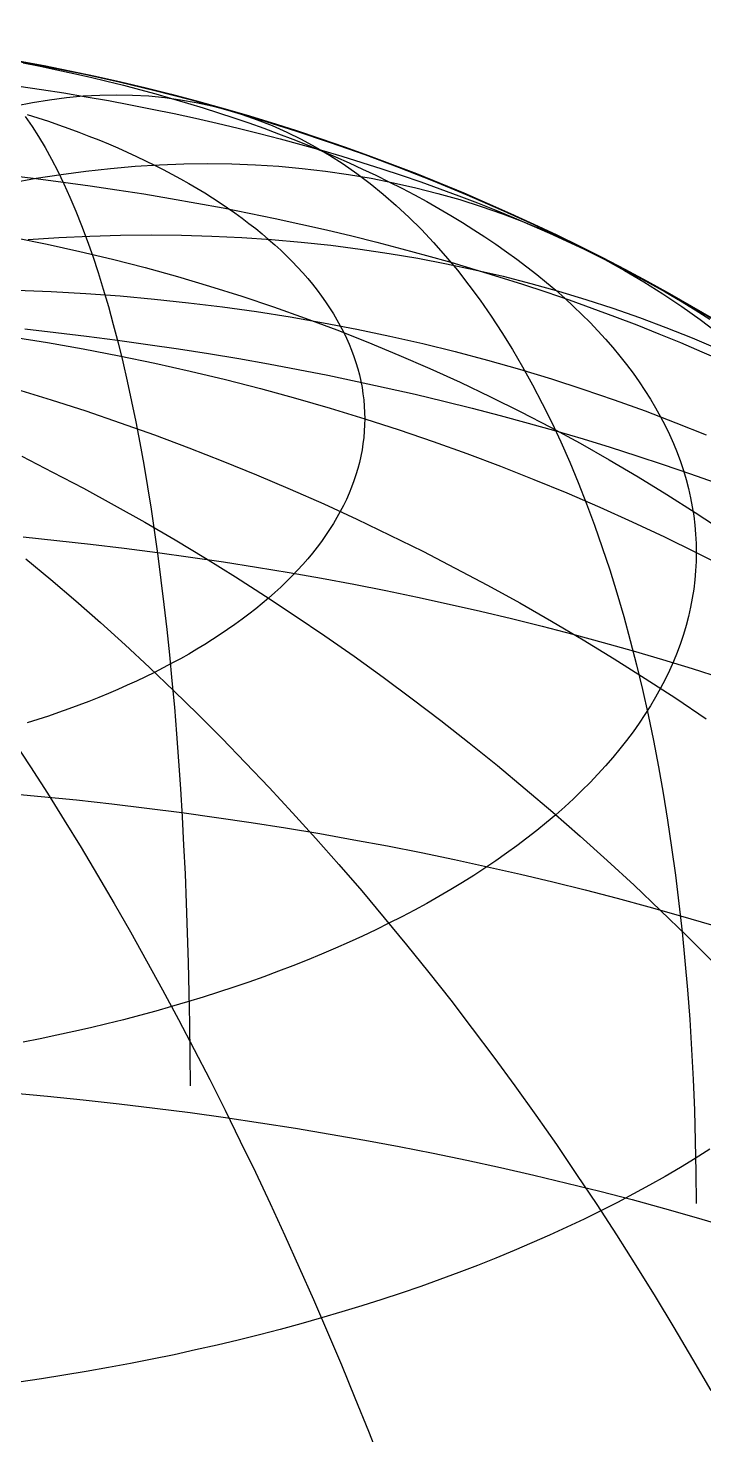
# Model space of a CAD drawing. Header units: millimetres. Extents: x -40 to 40, y -40 to 40.
# Drawn here: x 7.27 to 20.14, y 13.17 to 40 of the extents above; entities that cross this region are included whole.
import ezdxf

# ---------------------------------------------------------------- set-up
doc = ezdxf.new("R2010")
doc.units = ezdxf.units.MM
for name, color, linetype in [('CUT_OUTER', 1, 'Continuous'), ('ENGRAVE', 7, 'Continuous'), ('ENGRAVE_FINE', 8, 'Continuous')]:
    doc.layers.add(name, color=color, linetype=linetype)

msp = doc.modelspace()

# ---------------------------------------------------------------- linework, layer by layer
at = {"layer": 'CUT_OUTER'}
msp.add_circle((0, 0), 40, dxfattribs=at)
at = {"layer": 'ENGRAVE'}
for points in [[(6.9459, 39.3923), (7.6324, 39.2651), (8.3165, 39.1259), (8.998, 38.9748), (9.6769, 38.8118), (10.3528, 38.637), (11.0255, 38.4505), (11.6949, 38.2522), (12.3607, 38.0423), (13.0227, 37.8207), (13.6808, 37.5877), (14.3347, 37.3432), (14.9843, 37.0874), (15.6292, 36.8202), (16.2695, 36.5418), (16.9047, 36.2523), (17.5348, 35.9518), (18.1596, 35.6403), (18.7789, 35.3179), (19.3924, 34.9848), (20, 34.641), (20.6015, 34.2867)], [(6.9459, 19.6962), (7.6324, 19.6325), (8.3165, 19.563), (8.998, 19.4874), (9.6769, 19.4059), (10.3528, 19.3185), (11.0255, 19.2252), (11.6949, 19.1261), (12.3607, 19.0211), (13.0227, 18.9104), (13.6808, 18.7939), (14.3347, 18.6716), (14.9843, 18.5437), (15.6292, 18.4101), (16.2695, 18.2709), (16.9047, 18.1262), (17.5348, 17.9759), (18.1596, 17.8201), (18.7789, 17.659), (19.3924, 17.4924), (20, 17.3205), (20.6015, 17.1433)]]:
    msp.add_lwpolyline(points, dxfattribs=at)
at = {"layer": 'ENGRAVE_FINE'}
for points in [[(7.1674, 39.3358), (7.4921, 39.2718), (7.8146, 39.205), (8.1347, 39.1355), (8.4524, 39.0631), (8.7674, 38.9879), (9.0798, 38.9101), (9.3894, 38.8295), (9.6962, 38.7462), (10, 38.6603), (10.3008, 38.5717), (10.5984, 38.4805), (10.8928, 38.3867), (11.1839, 38.2904), (11.4715, 38.1915), (11.7557, 38.0902), (12.0363, 37.9864), (12.3132, 37.8801), (12.5864, 37.7715), (12.8558, 37.6604), (13.1212, 37.5471), (13.3826, 37.4314), (13.64, 37.3135), (13.8932, 37.1934), (14.1421, 37.0711), (14.3868, 36.9466), (14.6271, 36.82), (14.8629, 36.6913), (15.0942, 36.5606), (15.3209, 36.4279), (15.5429, 36.2932), (15.7602, 36.1566), (15.9727, 36.0182), (16.1803, 35.8779), (16.383, 35.7358), (16.5808, 35.5919), (16.7734, 35.4464), (16.961, 35.2992), (17.1433, 35.1504), (17.3205, 35), (17.4924, 34.8481), (17.659, 34.6947), (17.8201, 34.5399), (17.9759, 34.3837), (18.1262, 34.2262), (18.2709, 34.0674), (18.4101, 33.9073), (18.5437, 33.7461), (18.6716, 33.5837), (18.7939, 33.4202), (18.9104, 33.2557), (19.0211, 33.0902), (19.1261, 32.9237), (19.2252, 32.7564), (19.3185, 32.5882), (19.4059, 32.4192), (19.4874, 32.2495), (19.563, 32.0791), (19.6325, 31.9081), (19.6962, 31.7365), (19.7538, 31.5643), (19.8054, 31.3917), (19.8509, 31.2187), (19.8904, 31.0453), (19.9239, 30.8716), (19.9513, 30.6976), (19.9726, 30.5234), (19.9878, 30.349), (19.997, 30.1745), (20, 30)], [(7.0254, 38.5177), (7.3511, 38.5825), (7.6746, 38.6355), (7.9958, 38.6768), (8.3145, 38.7062), (8.6307, 38.7239), (8.9443, 38.7298), (9.2551, 38.7239), (9.5631, 38.7062), (9.8682, 38.6768), (10.1703, 38.6355), (10.4693, 38.5825), (10.7651, 38.5177), (11.0577, 38.4411), (11.3468, 38.3529), (11.6325, 38.253), (11.9147, 38.1414), (12.1932, 38.0183), (12.4681, 37.8835), (12.7391, 37.7372), (13.0062, 37.5794), (13.2694, 37.4101), (13.5285, 37.2295), (13.7836, 37.0375), (14.0344, 36.8343), (14.2809, 36.6198), (14.5231, 36.3941), (14.7609, 36.1574), (14.9942, 35.9097), (15.2229, 35.651), (15.4469, 35.3815), (15.6663, 35.1011), (15.8809, 34.8101), (16.0906, 34.5085), (16.2955, 34.1964), (16.4954, 33.8739), (16.6902, 33.541), (16.88, 33.1979), (17.0647, 32.8448), (17.2441, 32.4816), (17.4183, 32.1085), (17.5872, 31.7256), (17.7507, 31.3331), (17.9088, 30.931), (18.0615, 30.5195), (18.2086, 30.0987), (18.3502, 29.6688), (18.4863, 29.2298), (18.6167, 28.7819), (18.7414, 28.3252), (18.8604, 27.8599), (18.9737, 27.3861), (19.0812, 26.904), (19.1828, 26.4137), (19.2787, 25.9153), (19.3686, 25.4091), (19.4527, 24.8951), (19.5308, 24.3735), (19.603, 23.8445), (19.6692, 23.3082), (19.7294, 22.7648), (19.7837, 22.2145), (19.8318, 21.6574), (19.874, 21.0938), (19.9101, 20.5237), (19.9401, 19.9473), (19.9641, 19.3649), (19.9819, 18.7766), (19.9937, 18.1826), (19.9994, 17.583)], [(7.0871, 38.8943), (7.5173, 38.8306), (7.9453, 38.7631), (8.3708, 38.6919), (8.7939, 38.617), (9.2142, 38.5384), (9.6317, 38.4562), (10.0463, 38.3703), (10.4578, 38.2809), (10.8662, 38.1878), (11.2712, 38.0912), (11.6728, 37.9911), (12.0708, 37.8875), (12.4652, 37.7805), (12.8558, 37.67), (13.2424, 37.5561), (13.625, 37.4389), (14.0035, 37.3183), (14.3777, 37.1945), (14.7475, 37.0674), (15.1128, 36.9371), (15.4736, 36.8036), (15.8296, 36.667), (16.1808, 36.5274), (16.527, 36.3846), (16.8683, 36.2389), (17.2044, 36.0902), (17.5352, 35.9387), (17.8607, 35.7842), (18.1808, 35.6269), (18.4953, 35.4669), (18.8042, 35.3042), (19.1074, 35.1387), (19.4047, 34.9707), (19.6962, 34.8001), (19.9816, 34.6269), (20.2609, 34.4513)], [(7.2108, 38.3121), (7.3393, 38.1271), (7.4656, 37.9305), (7.5897, 37.7224), (7.7114, 37.5027), (7.8308, 37.2716), (7.9478, 37.0292), (8.0623, 36.7755), (8.1745, 36.5106), (8.2841, 36.2345), (8.3912, 35.9475), (8.4957, 35.6495), (8.5977, 35.3406), (8.697, 35.0209), (8.7937, 34.6906), (8.8877, 34.3497), (8.979, 33.9984), (9.0676, 33.6367), (9.1534, 33.2647), (9.2364, 32.8827), (9.3166, 32.4906), (9.394, 32.0886), (9.4685, 31.6768), (9.5401, 31.2554), (9.6089, 30.8244), (9.6747, 30.3841), (9.7375, 29.9345), (9.7974, 29.4758), (9.8543, 29.0082), (9.9082, 28.5316), (9.959, 28.0464), (10.0069, 27.5527), (10.0517, 27.0505), (10.0934, 26.5402), (10.132, 26.0217), (10.1676, 25.4953), (10.2001, 24.9611), (10.2294, 24.4194), (10.2557, 23.8702), (10.2788, 23.3137), (10.2988, 22.7501), (10.3157, 22.1796), (10.3294, 21.6024), (10.3399, 21.0185), (10.3474, 20.4283), (10.3516, 19.8318)], [(7.2497, 38.3529), (7.4511, 38.2888), (7.6502, 38.2229), (7.847, 38.1552), (8.0414, 38.0859), (8.2333, 38.0149), (8.4227, 37.9422), (8.6096, 37.8679), (8.7939, 37.792), (8.9754, 37.7144), (9.1542, 37.6353), (9.3303, 37.5547), (9.5035, 37.4725), (9.6738, 37.3888), (9.8411, 37.3037), (10.0055, 37.2171), (10.1668, 37.129), (10.325, 37.0396), (10.4801, 36.9488), (10.632, 36.8567), (10.7806, 36.7633), (10.926, 36.6686), (11.068, 36.5726), (11.2067, 36.4754), (11.3419, 36.377), (11.4737, 36.2775), (11.602, 36.1768), (11.7267, 36.075), (11.8479, 35.9721), (11.9655, 35.8682), (12.0794, 35.7633), (12.1897, 35.6574), (12.2962, 35.5505), (12.399, 35.4428), (12.498, 35.3341), (12.5932, 35.2247), (12.6846, 35.1144), (12.7721, 35.0033), (12.8558, 34.8915), (12.9355, 34.7789), (13.0112, 34.6657), (13.083, 34.5518), (13.1508, 34.4374), (13.2146, 34.3223), (13.2744, 34.2068), (13.3302, 34.0907), (13.3818, 33.9741), (13.4295, 33.8571), (13.473, 33.7397), (13.5124, 33.622), (13.5477, 33.5039), (13.5788, 33.3855), (13.6059, 33.2669), (13.6287, 33.1481), (13.6475, 33.0291), (13.6621, 32.9099), (13.6725, 32.7906), (13.6787, 32.6713), (13.6808, 32.5519)], [(6.942, 37.0524), (7.4195, 37.1377), (7.8947, 37.2116), (8.3675, 37.2742), (8.8378, 37.3254), (9.3053, 37.3653), (9.7701, 37.3938), (10.2318, 37.4109), (10.6904, 37.4166), (11.1458, 37.4109), (11.5978, 37.3938), (12.0463, 37.3653), (12.4911, 37.3254), (12.932, 37.2742), (13.3691, 37.2116), (13.8021, 37.1377), (14.2308, 37.0524), (14.6552, 36.9559), (15.0752, 36.8481), (15.4906, 36.7291), (15.9012, 36.5989), (16.3071, 36.4576), (16.7079, 36.3051), (17.1037, 36.1416), (17.4942, 35.9671), (17.8794, 35.7816), (18.2592, 35.5853), (18.6334, 35.3781), (19.0019, 35.1601), (19.3647, 34.9314), (19.7215, 34.692), (20.0724, 34.4421), (20.4171, 34.1817)], [(6.8929, 37.195), (7.4129, 37.1326), (7.9307, 37.0657), (8.446, 36.9942), (8.9588, 36.9183), (9.4688, 36.8378), (9.976, 36.753), (10.4801, 36.6637), (10.981, 36.5701), (11.4786, 36.4721), (11.9727, 36.3698), (12.4631, 36.2631), (12.9498, 36.1523), (13.4325, 36.0371), (13.9111, 35.9178), (14.3854, 35.7944), (14.8554, 35.6668), (15.3209, 35.5351), (15.7817, 35.3994), (16.2377, 35.2597), (16.6887, 35.116), (17.1347, 34.9684), (17.5754, 34.817), (18.0108, 34.6617), (18.4407, 34.5026), (18.865, 34.3398), (19.2835, 34.1734), (19.6962, 34.0033), (20.1028, 33.8296), (20.5034, 33.6525)], [(6.9993, 36.0084), (7.6267, 35.8808), (8.2517, 35.7422), (8.8743, 35.5928), (9.4941, 35.4325), (10.111, 35.2614), (10.7249, 35.0796), (11.3355, 34.887), (11.9426, 34.6839), (12.5461, 34.4702), (13.1458, 34.246), (13.7415, 34.0113), (14.333, 33.7663), (14.9201, 33.511), (15.5027, 33.2455), (16.0805, 32.9699), (16.6535, 32.6843), (17.2213, 32.3886), (17.784, 32.0832), (18.3412, 31.7679), (18.8928, 31.443), (19.4387, 31.1084), (19.9787, 30.7645), (20.5125, 30.4111)], [(6.9993, 36.0084), (7.6267, 35.8808), (8.2517, 35.7422), (8.8743, 35.5928), (9.4941, 35.4325), (10.111, 35.2614), (10.7249, 35.0796), (11.3355, 34.887), (11.9426, 34.6839), (12.5461, 34.4702), (13.1458, 34.246), (13.7415, 34.0113), (14.333, 33.7663), (14.9201, 33.511), (15.5027, 33.2455), (16.0805, 32.9699), (16.6535, 32.6843), (17.2213, 32.3886), (17.784, 32.0832), (18.3412, 31.7679), (18.8928, 31.443), (19.4387, 31.1084), (19.9787, 30.7645), (20.5125, 30.4111)], [(7.2626, 35.9677), (7.8527, 36.0061), (8.4403, 36.0335), (9.0254, 36.05), (9.6077, 36.0555), (10.1871, 36.05), (10.7634, 36.0335), (11.3364, 36.0061), (11.9059, 35.9677), (12.4718, 35.9183), (13.034, 35.858), (13.5921, 35.7868), (14.1461, 35.7046), (14.6959, 35.6116), (15.2411, 35.5077), (15.7817, 35.3931), (16.3175, 35.2676), (16.8483, 35.1314), (17.3739, 34.9845), (17.8943, 34.827), (18.4093, 34.6588), (18.9186, 34.4801), (19.4222, 34.2908), (19.9198, 34.0912), (20.4114, 33.8811)], [(7.0402, 35.0043), (7.7022, 34.9776), (8.3618, 34.9403), (9.0188, 34.8923), (9.6731, 34.8338), (10.3245, 34.7646), (10.9727, 34.6848), (11.6176, 34.5944), (12.2589, 34.4935), (12.8965, 34.3821), (13.5302, 34.2602), (14.1598, 34.1279), (14.785, 33.9852), (15.4057, 33.8322), (16.0218, 33.6688), (16.6329, 33.4952), (17.239, 33.3114), (17.8399, 33.1174), (18.4353, 32.9133), (19.0251, 32.6992), (19.6091, 32.4752), (20.1871, 32.2413)], [(6.9459, 34.1147), (7.6324, 34.0046), (8.3165, 33.884), (8.998, 33.7532), (9.6769, 33.612), (10.3528, 33.4607), (11.0255, 33.2991), (11.6949, 33.1274), (12.3607, 32.9456), (13.0227, 32.7537), (13.6808, 32.5519), (14.3347, 32.3402), (14.9843, 32.1186), (15.6292, 31.8872), (16.2695, 31.6461), (16.9047, 31.3954), (17.5348, 31.1351), (18.1596, 30.8654), (18.7789, 30.5862), (19.3924, 30.2977), (20, 30), (20.6015, 29.6931)], [(7.2023, 34.2625), (7.7925, 34.1971), (8.3804, 34.1265), (8.9658, 34.0508), (9.5484, 33.97), (10.1281, 33.8842), (10.7047, 33.7933), (11.278, 33.6974), (11.8479, 33.5965), (12.4142, 33.4906), (12.9768, 33.3798), (13.5353, 33.2641), (14.0898, 33.1436), (14.6399, 33.0182), (15.1856, 32.8881), (15.7267, 32.7532), (16.263, 32.6136), (16.7943, 32.4694), (17.3205, 32.3205), (17.8414, 32.1671), (18.3569, 32.0091), (18.8668, 31.8467), (19.371, 31.6799), (19.8693, 31.5086), (20.3615, 31.3331)], [(7.0418, 33.1174), (7.7038, 32.9133), (8.3634, 32.6992), (9.0204, 32.4752), (9.6747, 32.2413), (10.3261, 31.9975), (10.9743, 31.744), (11.6192, 31.4808), (12.2605, 31.2081), (12.8981, 30.9258), (13.5317, 30.6341), (14.1613, 30.3331), (14.7865, 30.0228), (15.4072, 29.7034), (16.0233, 29.375), (16.6344, 29.0376), (17.2405, 28.6913), (17.8413, 28.3363), (18.4367, 27.9727), (19.0265, 27.6006), (19.6105, 27.22), (20.1885, 26.8312)], [(13.6808, 32.5519), (13.6787, 32.4325), (13.6725, 32.3132), (13.6621, 32.1939), (13.6475, 32.0747), (13.6287, 31.9557), (13.6059, 31.8369), (13.5788, 31.7183), (13.5477, 31.5999), (13.5124, 31.4818), (13.473, 31.3641), (13.4295, 31.2467), (13.3818, 31.1297), (13.3302, 31.0132), (13.2744, 30.8971), (13.2146, 30.7815), (13.1508, 30.6664), (13.083, 30.552), (13.0112, 30.4381), (12.9355, 30.3249), (12.8558, 30.2124), (12.7721, 30.1005), (12.6846, 29.9894), (12.5932, 29.8791), (12.498, 29.7697), (12.399, 29.661), (12.2962, 29.5533), (12.1897, 29.4464), (12.0794, 29.3405), (11.9655, 29.2356), (11.8479, 29.1317), (11.7267, 29.0288), (11.602, 28.927), (11.4737, 28.8264), (11.3419, 28.7268), (11.2067, 28.6284), (11.068, 28.5312), (10.926, 28.4353), (10.7806, 28.3405), (10.632, 28.2471), (10.4801, 28.155), (10.325, 28.0642), (10.1668, 27.9748), (10.0055, 27.8868), (9.8411, 27.8002), (9.6738, 27.715), (9.5035, 27.6313), (9.3303, 27.5492), (9.1542, 27.4685), (8.9754, 27.3894), (8.7939, 27.3119), (8.6096, 27.2359), (8.4227, 27.1616), (8.2333, 27.0889), (8.0414, 27.0179), (7.847, 26.9486), (7.6502, 26.881), (7.4511, 26.8151), (7.2497, 26.7509)], [(7.1419, 31.8351), (7.7324, 31.5349), (8.3205, 31.225), (8.9061, 30.9056), (9.489, 30.5768), (10.069, 30.2387), (10.6459, 29.8914), (11.2196, 29.5349), (11.7899, 29.1695), (12.3566, 28.7952), (12.9195, 28.4121), (13.4785, 28.0204), (14.0333, 27.6201), (14.5839, 27.2114), (15.1301, 26.7945), (15.6717, 26.3693), (16.2084, 25.9362), (16.7403, 25.4951), (17.267, 25.0463), (17.7885, 24.5898), (18.3046, 24.1258), (18.815, 23.6545), (19.3198, 23.176), (19.8187, 22.6905), (20.3115, 22.198)], [(7.1721, 30.2965), (7.8149, 30.2311), (8.4554, 30.1601), (9.0933, 30.0835), (9.7284, 30.0014), (10.3606, 29.9137), (10.9896, 29.8206), (11.6152, 29.7219), (12.2374, 29.6179), (12.8558, 29.5084), (13.4702, 29.3935), (14.0806, 29.2733), (14.6867, 29.1478), (15.2883, 29.017), (15.8853, 28.8809), (16.4774, 28.7397), (17.0645, 28.5934), (17.6464, 28.4419), (18.2229, 28.2854), (18.7939, 28.1239), (19.3591, 27.9574), (19.9184, 27.786), (20.4717, 27.6098)], [(20, 30), (19.997, 29.8255), (19.9878, 29.651), (19.9726, 29.4766), (19.9513, 29.3024), (19.9239, 29.1284), (19.8904, 28.9547), (19.8509, 28.7813), (19.8054, 28.6083), (19.7538, 28.4357), (19.6962, 28.2635), (19.6325, 28.0919), (19.563, 27.9209), (19.4874, 27.7505), (19.4059, 27.5808), (19.3185, 27.4118), (19.2252, 27.2436), (19.1261, 27.0763), (19.0211, 26.9098), (18.9104, 26.7443), (18.7939, 26.5798), (18.6716, 26.4163), (18.5437, 26.2539), (18.4101, 26.0927), (18.2709, 25.9326), (18.1262, 25.7738), (17.9759, 25.6163), (17.8201, 25.4601), (17.659, 25.3053), (17.4924, 25.1519), (17.3205, 25), (17.1433, 24.8496), (16.961, 24.7008), (16.7734, 24.5536), (16.5808, 24.4081), (16.383, 24.2642), (16.1803, 24.1221), (15.9727, 23.9818), (15.7602, 23.8434), (15.5429, 23.7068), (15.3209, 23.5721), (15.0942, 23.4394), (14.8629, 23.3087), (14.6271, 23.18), (14.3868, 23.0534), (14.1421, 22.9289), (13.8932, 22.8066), (13.64, 22.6865), (13.3826, 22.5686), (13.1212, 22.4529), (12.8558, 22.3396), (12.5864, 22.2285), (12.3132, 22.1199), (12.0363, 22.0136), (11.7557, 21.9098), (11.4715, 21.8085), (11.1839, 21.7096), (10.8928, 21.6133), (10.5984, 21.5195), (10.3008, 21.4283), (10, 21.3397), (9.6962, 21.2538), (9.3894, 21.1705), (9.0798, 21.0899), (8.7674, 21.0121), (8.4524, 20.9369), (8.1347, 20.8645), (7.8146, 20.795), (7.4921, 20.7282), (7.1674, 20.6642)], [(7.2214, 29.8822), (7.6976, 29.4847), (8.1714, 29.0781), (8.6428, 28.6628), (9.1115, 28.2386), (9.5774, 27.8059), (10.0404, 27.3647), (10.5004, 26.9152), (10.9571, 26.4575), (11.4105, 25.9917), (11.8605, 25.518), (12.3068, 25.0366), (12.7494, 24.5475), (13.1881, 24.0509), (13.6227, 23.547), (14.0533, 23.0359), (14.4795, 22.5179), (14.9013, 21.9929), (15.3186, 21.4613), (15.7313, 20.9231), (16.1391, 20.3785), (16.542, 19.8278), (16.9399, 19.271), (17.3326, 18.7083), (17.7201, 18.1399), (18.1021, 17.566), (18.4787, 16.9868), (18.8496, 16.4023), (19.2147, 15.8129), (19.574, 15.2187), (19.9274, 14.6198), (20.2747, 14.0165)], [(6.9829, 26.4137), (7.3089, 25.9153), (7.6327, 25.4091), (7.9542, 24.8951), (8.2732, 24.3735), (8.5897, 23.8445), (8.9036, 23.3082), (9.2148, 22.7648), (9.5232, 22.2145), (9.8287, 21.6574), (10.1312, 21.0938), (10.4306, 20.5237), (10.7268, 19.9473), (11.0198, 19.3649), (11.3094, 18.7766), (11.5956, 18.1826), (11.8782, 17.583), (12.1572, 16.978), (12.4325, 16.3679), (12.704, 15.7528), (12.9717, 15.133), (13.2354, 14.5085), (13.4951, 13.8795), (13.7506, 13.2464), (14.002, 12.6092)], [(6.8404, 25.4123), (7.5164, 25.3496), (8.1901, 25.2811), (8.8613, 25.2067), (9.5299, 25.1264), (10.1955, 25.0404), (10.858, 24.9485), (11.5172, 24.8509), (12.1729, 24.7475), (12.8249, 24.6384), (13.473, 24.5237), (14.1169, 24.4033), (14.7566, 24.2773), (15.3918, 24.1458), (16.0223, 24.0087), (16.6479, 23.8661), (17.2685, 23.7181), (17.8837, 23.5648), (18.4936, 23.406), (19.0978, 23.242), (19.6962, 23.0727), (20.2885, 22.8982)], [(20.2609, 18.6218), (19.9816, 18.4462), (19.6962, 18.273), (19.4047, 18.1024), (19.1074, 17.9344), (18.8042, 17.769), (18.4953, 17.6062), (18.1808, 17.4462), (17.8607, 17.2889), (17.5352, 17.1345), (17.2044, 16.9829), (16.8683, 16.8342), (16.527, 16.6885), (16.1808, 16.5458), (15.8296, 16.4061), (15.4736, 16.2695), (15.1128, 16.136), (14.7475, 16.0057), (14.3777, 15.8787), (14.0035, 15.7548), (13.625, 15.6343), (13.2424, 15.517), (12.8558, 15.4031), (12.4652, 15.2927), (12.0708, 15.1856), (11.6728, 15.082), (11.2712, 14.9819), (10.8662, 14.8853), (10.4578, 14.7922), (10.0463, 14.7028), (9.6317, 14.6169), (9.2142, 14.5347), (8.7939, 14.4561), (8.3708, 14.3812), (7.9453, 14.31), (7.5173, 14.2425), (7.0871, 14.1788)]]:
    msp.add_lwpolyline(points, dxfattribs=at)

doc.saveas('drawing.dxf')
